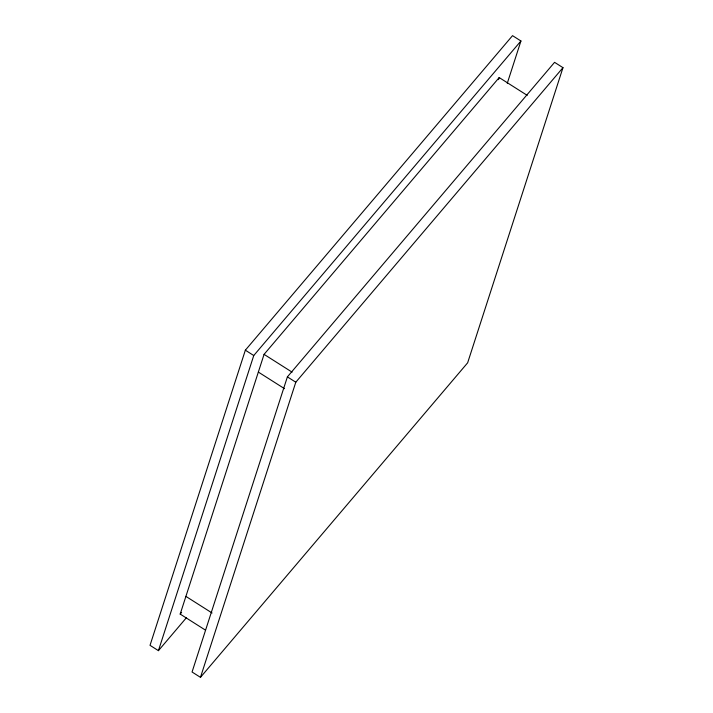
<?xml version="1.0" encoding="UTF-8"?>
<svg xmlns="http://www.w3.org/2000/svg" width="713" height="713" viewBox="0 0 713 713"><rect width="100%" height="100%" fill="white"/><g stroke="black" fill="none" stroke-linecap="round" stroke-linejoin="round"><path stroke-width="1.07" d="M507.273 83.296L520.936 40.989L512.531 35.65L245.352 350.19L150.024 645.336L158.429 650.666L186.512 617.601M158.429 650.666L253.757 355.529L520.936 40.989M205.406 630.096L180.184 614.089L264.068 354.361L499.189 77.565L527.21 95.355M287.392 376.874L192.064 672.011L200.469 677.35L467.648 362.81L562.976 67.664L554.571 62.334L287.392 376.874L295.797 382.213L200.469 677.35M498.512 79.651L499.189 77.565M295.797 382.213L562.976 67.664M180.184 614.089L181.619 612.387M264.068 354.361L292.098 372.15M245.352 350.19L253.757 355.529M258.347 372.07L284.505 388.674M185.897 596.38L212.064 612.984"/></g></svg>
